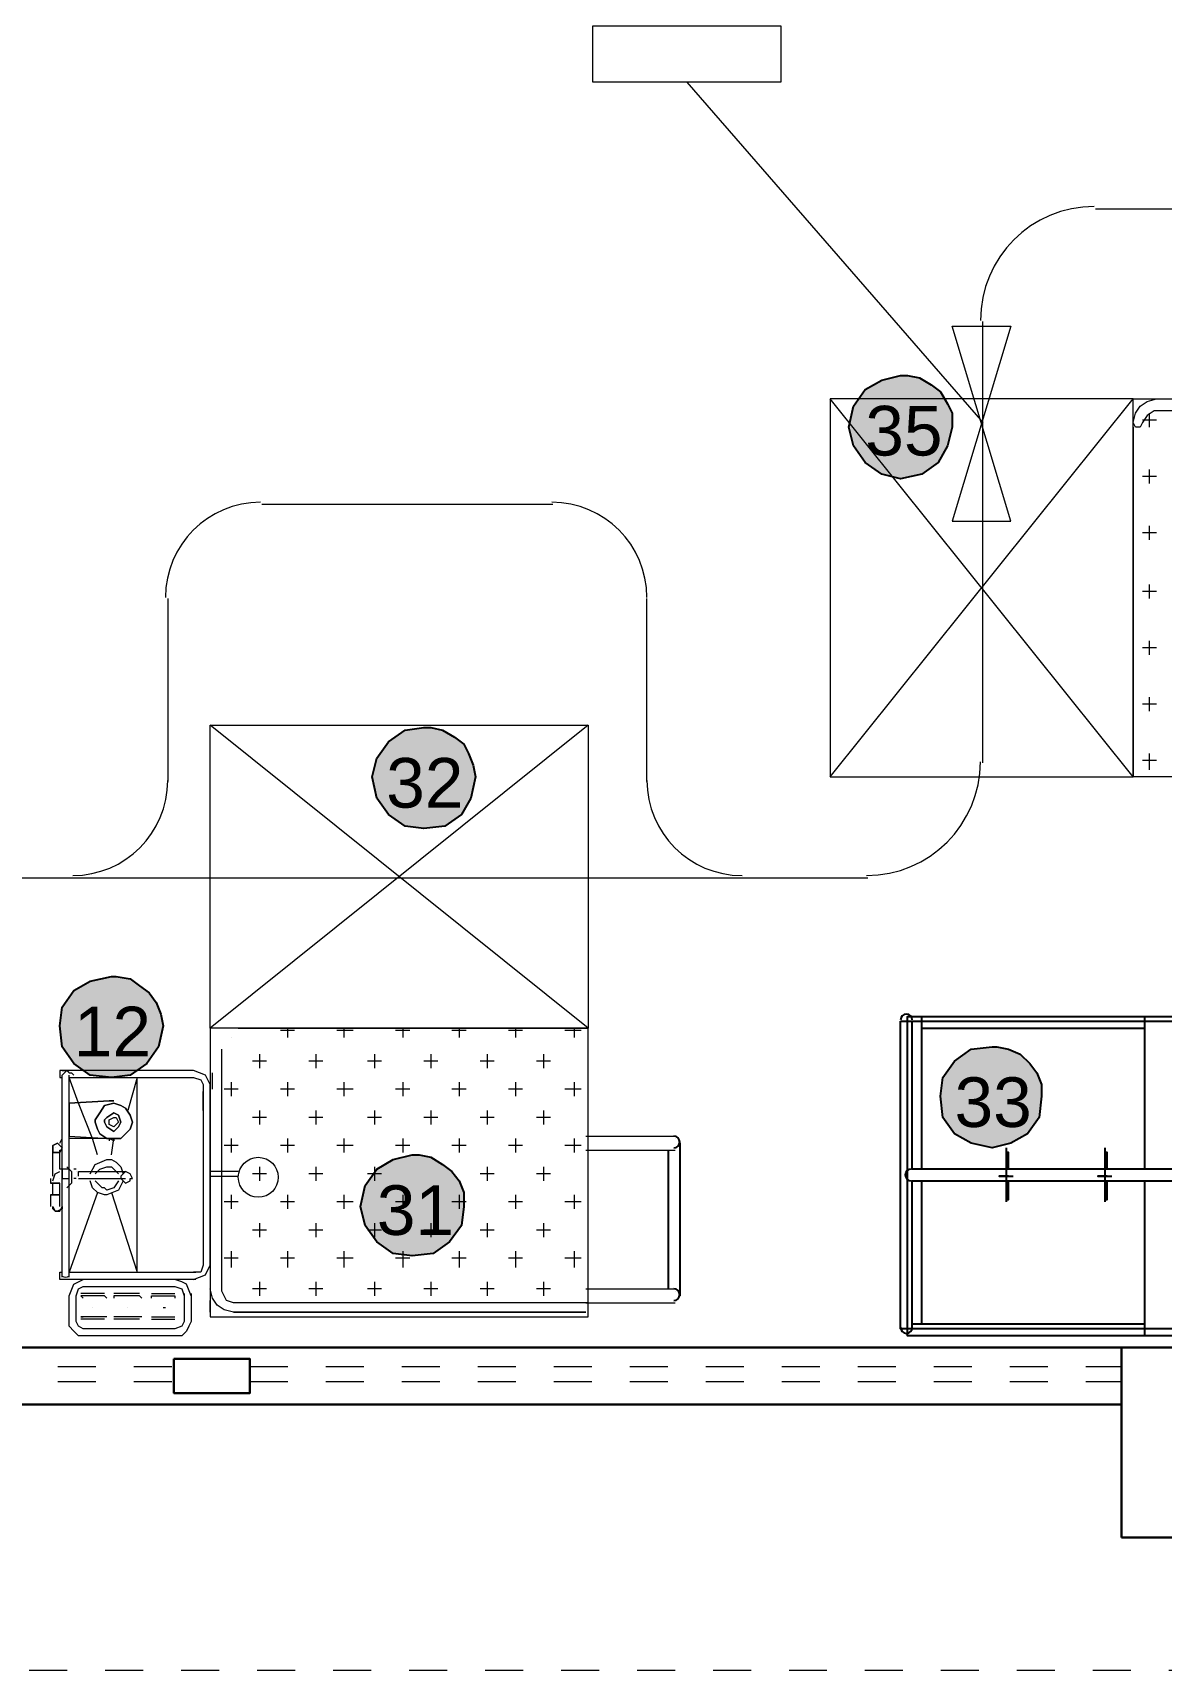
# Model space of a CAD drawing. Header units: millimetres. Extents: x 208330 to 208484, y 9278571 to 9278607.
# Drawn here: x 208416.126 to 208419.097, y 9278572.861 to 9278577.173 of the extents above; entities that cross this region are included whole.
import ezdxf

# ---------------------------------------------------------------- set-up
doc = ezdxf.new("R2010")
doc.units = ezdxf.units.MM
doc.header["$LTSCALE"] = 0.2
doc.header["$MEASUREMENT"] = 0
doc.linetypes.add('Dashed', pattern=[0.75, 0.5, -0.25])
doc.layers.add('A-COTAS', color=7, linetype='Continuous', lineweight=5, true_color=0xc70000)
for name, color, linetype, lineweight in [('A-ESTRUTURA', 164, 'Continuous', 30), ('A-PAREDE', 5, 'Continuous', 30), ('A_PROJEÇÃO', 7, 'Dashed', 9)]:
    doc.layers.add(name, color=color, linetype=linetype, lineweight=lineweight)
for name, color, linetype, true_color in [('PDF_Equip1020', 7, 'Continuous', 0x7a7a7a), ('PDF_EQUIPAMENTOS', 7, 'Continuous', 0x7a7a7a), ('PDF_equipamentos inox', 7, 'Continuous', 0x7a7a7a), ('PDF_EquipInox', 7, 'Continuous', 0x7a7a7a)]:
    doc.layers.add(name, color=color, linetype=linetype, true_color=true_color)
doc.layers.add('PDF_Text', color=7, linetype='Continuous')
doc.styles.add('PDF Arial', font='arial.ttf')

# ---------------------------------------------------------------- blocks, each defined once
blk = doc.blocks.new('PILARETES')
at = {"layer": 'A-ESTRUTURA'}
blk.add_lwpolyline([(-17.525, -9.435), (-17.525, -9.525), (-17.725, -9.525), (-17.725, -9.435)], close=True, dxfattribs=at)
blk = doc.blocks.new('galpao')
at = {"layer": 'A-ESTRUTURA'}
blk.add_lwpolyline([(208299.9626, 9278573.211), (208299.9626, 9278573.711), (208300.1626, 9278573.711), (208300.1626, 9278573.211)], close=True, dxfattribs=at)
at = {"layer": 'A-PAREDE'}
for p, q in [((208299.9626, 9278573.711), (208295.1626, 9278573.711)), ((208299.9626, 9278573.561), (208295.1626, 9278573.561))]:
    blk.add_line(p, q, dxfattribs=at)
at = {"layer": 'A_PROJEÇÃO'}
for p, q in [((208295.1626, 9278573.661), (208297.4686, 9278573.661)), ((208297.6686, 9278573.661), (208299.9626, 9278573.661)), ((208295.1626, 9278573.621), (208297.4686, 9278573.621)), ((208297.6686, 9278573.621), (208299.9626, 9278573.621))]:
    blk.add_line(p, q, dxfattribs=at)
blk.add_lwpolyline([(208305.8626, 9278583.466), (208279.2876, 9278583.466), (208279.2876, 9278572.861), (208305.8626, 9278572.861)], close=True, dxfattribs=at)
at = {"layer": 'A-COTAS', "xscale": -1}
blk.add_blockref('PILARETES', (208279.9436, 9278583.116), dxfattribs=at)
blk = doc.blocks.new('ARQ GALPAO TGOV')
at = {"layer": 'PDF_Text', "true_color": 0xed1f24}
h = blk.add_hatch(color=240, dxfattribs=at)
h.dxf.hatch_style = 1
h.paths.add_polyline_path([(-11.7651, -4.3524), (-11.7713, -4.4081), (-11.8022, -4.4513), (-11.8455, -4.4822), (-11.8949, -4.4884), (-11.9506, -4.4822), (-11.9939, -4.4513), (-12.0248, -4.4081), (-12.031, -4.3524), (-12.0248, -4.303), (-11.9939, -4.2597), (-11.9506, -4.2349), (-11.8949, -4.2226), (-11.8826, -4.2226), (-11.8455, -4.2288), (-11.8207, -4.2473), (-11.796, -4.2659), (-11.7775, -4.2906), (-11.7651, -4.3215)])
h.paths.add_polyline_path([(-9.7789, -1.1994), (-9.7913, -1.255), (-9.816, -1.2983), (-9.8593, -1.323), (-9.9149, -1.3354), (-9.9644, -1.323), (-10.0077, -1.2983), (-10.0386, -1.255), (-10.051, -1.1994), (-10.0386, -1.1499), (-10.0077, -1.1066), (-9.9644, -1.0757), (-9.9149, -1.0696), (-9.8964, -1.0696), (-9.8655, -1.0757), (-9.8346, -1.0943), (-9.8098, -1.1128), (-9.7975, -1.1376), (-9.7851, -1.1685)])
h.paths.add_polyline_path([(-8.847, -3.932), (-8.8594, -3.9815), (-8.8841, -4.0247), (-8.9274, -4.0557), (-8.983, -4.068), (-9.0325, -4.0557), (-9.0758, -4.0247), (-9.1067, -3.9815), (-9.119, -3.932), (-9.1067, -3.8764), (-9.0758, -3.8393), (-9.0325, -3.8084), (-8.983, -3.796), (-8.9645, -3.796), (-8.9336, -3.8084), (-8.9027, -3.8207), (-8.8779, -3.8393), (-8.8594, -3.8702), (-8.847, -3.8949)])
h.paths.add_polyline_path([(-7.7342, -3.0294), (-7.7465, -3.0788), (-7.7775, -3.1221), (-7.8207, -3.153), (-7.8702, -3.1654), (-7.9258, -3.153), (-7.9691, -3.1221), (-7.9938, -3.0788), (-8.0062, -3.0294), (-7.9938, -2.9737), (-7.9691, -2.9366), (-7.9258, -2.9057), (-7.8702, -2.8934), (-7.8516, -2.8934), (-7.8207, -2.9057), (-7.796, -2.9181), (-7.7713, -2.9366), (-7.7527, -2.9676), (-7.7404, -2.9985)])
h.paths.add_polyline_path([(-7.0727, -2.5224), (-7.085, -2.5719), (-7.1098, -2.6152), (-7.153, -2.6461), (-7.2087, -2.6584), (-7.2643, -2.6461), (-7.3014, -2.6152), (-7.3323, -2.5719), (-7.3447, -2.5224), (-7.3323, -2.473), (-7.3014, -2.4297), (-7.2643, -2.3988), (-7.2087, -2.3864), (-7.1901, -2.3864), (-7.1592, -2.3988), (-7.1283, -2.4111), (-7.1098, -2.4359), (-7.0912, -2.4606), (-7.0788, -2.4915)])
h.paths.add_polyline_path([(-6.5224, -1.323), (-6.5286, -1.3725), (-6.5595, -1.4158), (-6.6028, -1.4467), (-6.6584, -1.459), (-6.7079, -1.4467), (-6.7512, -1.4158), (-6.7821, -1.3725), (-6.7945, -1.323), (-6.7821, -1.2674), (-6.7512, -1.2241), (-6.7079, -1.1994), (-6.6584, -1.187), (-6.6399, -1.187), (-6.609, -1.1932), (-6.5781, -1.2118), (-6.5533, -1.2303), (-6.5348, -1.2612), (-6.5224, -1.2859)])
h.paths.add_polyline_path([(-6.2257, -2.102), (-6.238, -2.1577), (-6.2628, -2.2009), (-6.306, -2.2318), (-6.3617, -2.238), (-6.4111, -2.2318), (-6.4544, -2.2009), (-6.4853, -2.1577), (-6.4977, -2.102), (-6.4853, -2.0526), (-6.4544, -2.0093), (-6.4111, -1.9846), (-6.3617, -1.9722), (-6.3431, -1.9722), (-6.3122, -1.9784), (-6.2813, -1.9969), (-6.2566, -2.0155), (-6.238, -2.0402), (-6.2257, -2.0711)])
h.paths.add_polyline_path([(-5.4529, -1.6383), (-5.4591, -1.694), (-5.49, -1.7373), (-5.5332, -1.762), (-5.5889, -1.7743), (-5.6383, -1.762), (-5.6816, -1.7373), (-5.7125, -1.694), (-5.7187, -1.6383), (-5.7125, -1.5889), (-5.6816, -1.5456), (-5.6383, -1.5147), (-5.5889, -1.5023), (-5.5703, -1.5085), (-5.5394, -1.5147), (-5.5085, -1.5271), (-5.4838, -1.5518), (-5.4652, -1.5765), (-5.4529, -1.6074)])
h.paths.add_polyline_path([(-6.1268, -4.1175), (-6.1329, -4.1669), (-6.1639, -4.2102), (-6.2071, -4.2411), (-6.2628, -4.2535), (-6.3122, -4.2411), (-6.3555, -4.2102), (-6.3864, -4.1669), (-6.3988, -4.1175), (-6.3864, -4.068), (-6.3555, -4.0247), (-6.3122, -3.9938), (-6.2628, -3.9815), (-6.2442, -3.9815), (-6.2133, -3.9938), (-6.1824, -4.0062), (-6.1577, -4.0309), (-6.1391, -4.0557), (-6.1268, -4.0866)])
h.paths.add_polyline_path([(-4.0989, -3.6971), (-4.1113, -3.7527), (-4.1422, -3.796), (-4.1855, -3.8207), (-4.2349, -3.8331), (-4.2906, -3.8207), (-4.3339, -3.796), (-4.3648, -3.7527), (-4.371, -3.6971), (-4.3648, -3.6476), (-4.3339, -3.6043), (-4.2906, -3.5734), (-4.2349, -3.5611), (-4.2226, -3.5672), (-4.1855, -3.5734), (-4.1608, -3.5858), (-4.136, -3.6105), (-4.1175, -3.6353), (-4.1051, -3.6662)])
h.paths.add_polyline_path([(-2.949, -2.9305), (-2.9552, -2.9861), (-2.9861, -3.0294), (-3.0294, -3.0603), (-3.085, -3.0665), (-3.1345, -3.0603), (-3.1778, -3.0294), (-3.2087, -2.9861), (-3.221, -2.9305), (-3.2087, -2.881), (-3.1778, -2.8377), (-3.1345, -2.813), (-3.085, -2.8006), (-3.0665, -2.8006), (-3.0356, -2.8068), (-3.0046, -2.8254), (-2.9799, -2.8439), (-2.9614, -2.8686), (-2.949, -2.8995)])
h.paths.add_polyline_path([(-3.1221, -3.8887), (-3.1345, -3.9444), (-3.1592, -3.9876), (-3.2025, -4.0124), (-3.2581, -4.0247), (-3.3076, -4.0124), (-3.3509, -3.9876), (-3.3818, -3.9444), (-3.3941, -3.8887), (-3.3818, -3.8393), (-3.3509, -3.796), (-3.3076, -3.7651), (-3.2581, -3.7589), (-3.2396, -3.7589), (-3.2087, -3.7651), (-3.1778, -3.7774), (-3.153, -3.8022), (-3.1407, -3.8269), (-3.1283, -3.8578)])
h.paths.add_polyline_path([(-1.7682, -2.1453), (-1.7805, -2.1948), (-1.8053, -2.238), (-1.8485, -2.2689), (-1.9042, -2.2813), (-1.9536, -2.2689), (-1.9969, -2.238), (-2.0278, -2.1948), (-2.0402, -2.1453), (-2.0278, -2.0897), (-1.9969, -2.0464), (-1.9536, -2.0216), (-1.9042, -2.0093), (-1.8856, -2.0093), (-1.8547, -2.0216), (-1.8238, -2.034), (-1.7991, -2.0526), (-1.7805, -2.0835), (-1.7743, -2.1082)])
h.paths.add_polyline_path([(-0.5193, -2.8934), (-0.5317, -2.949), (-0.5564, -2.9923), (-0.5997, -3.0232), (-0.6553, -3.0294), (-0.711, -3.0232), (-0.7543, -2.9923), (-0.779, -2.949), (-0.7913, -2.8934), (-0.779, -2.8439), (-0.7543, -2.8006), (-0.711, -2.7759), (-0.6553, -2.7635), (-0.6368, -2.7635), (-0.6059, -2.7697), (-0.575, -2.7883), (-0.5564, -2.8068), (-0.5379, -2.8315), (-0.5255, -2.8625)])
h.paths.add_polyline_path([(0.1175, -2.9243), (0.1051, -2.9799), (0.0742, -3.0232), (0.0309, -3.0479), (-0.0185, -3.0603), (-0.0742, -3.0479), (-0.1175, -3.0232), (-0.1422, -2.9799), (-0.1546, -2.9243), (-0.1422, -2.8748), (-0.1175, -2.8315), (-0.0742, -2.8006), (-0.0185, -2.7944), (0, -2.7944), (0.0309, -2.8006), (0.0556, -2.813), (0.0804, -2.8377), (0.0989, -2.8625), (0.1113, -2.8934)])
h.paths.add_polyline_path([(0.1175, -2.2566), (0.1051, -2.306), (0.0742, -2.3493), (0.0309, -2.3802), (-0.0185, -2.3864), (-0.0742, -2.3802), (-0.1175, -2.3493), (-0.1422, -2.306), (-0.1546, -2.2566), (-0.1422, -2.2009), (-0.1175, -2.1577), (-0.0742, -2.1329), (-0.0185, -2.1206), (0, -2.1206), (0.0309, -2.1267), (0.0556, -2.1453), (0.0804, -2.1638), (0.0989, -2.1886), (0.1113, -2.2195)])
h.paths.add_polyline_path([(0.5688, -1.0696), (0.5564, -1.1252), (0.5317, -1.1685), (0.4884, -1.1932), (0.4328, -1.2056), (0.3771, -1.1932), (0.34, -1.1685), (0.3091, -1.1252), (0.2968, -1.0696), (0.3091, -1.0201), (0.34, -0.9768), (0.3771, -0.9459), (0.4328, -0.9397), (0.4513, -0.9397), (0.4822, -0.9459), (0.5131, -0.9645), (0.5317, -0.983), (0.5502, -1.0077), (0.5626, -1.0386)])
h.paths.add_polyline_path([(1.2798, -1.3849), (1.2736, -1.4343), (1.2427, -1.4776), (1.1994, -1.5085), (1.1437, -1.5209), (1.0943, -1.5085), (1.051, -1.4776), (1.0201, -1.4343), (1.0077, -1.3849), (1.0201, -1.3292), (1.051, -1.2859), (1.0943, -1.2612), (1.1437, -1.2488), (1.1623, -1.2488), (1.1932, -1.255), (1.2241, -1.2736), (1.2488, -1.2921), (1.2674, -1.3169), (1.2798, -1.3478)])
h.paths.add_polyline_path([(1.8547, -1.6507), (1.8485, -1.7063), (1.8176, -1.7496), (1.7743, -1.7743), (1.7187, -1.7867), (1.6692, -1.7743), (1.626, -1.7496), (1.5951, -1.7063), (1.5889, -1.6507), (1.5951, -1.6012), (1.626, -1.558), (1.6692, -1.5271), (1.7187, -1.5147), (1.7373, -1.5209), (1.7682, -1.5271), (1.7991, -1.5394), (1.8238, -1.5641), (1.8424, -1.5889), (1.8547, -1.6198)])
h.paths.add_polyline_path([(2.8563, -2.1886), (2.8439, -2.2442), (2.813, -2.2875), (2.7697, -2.3122), (2.7203, -2.3246), (2.6646, -2.3122), (2.6213, -2.2875), (2.5904, -2.2442), (2.5842, -2.1886), (2.5904, -2.1391), (2.6213, -2.0958), (2.6646, -2.0649), (2.7203, -2.0587), (2.7326, -2.0587), (2.7697, -2.0649), (2.7944, -2.0773), (2.8192, -2.102), (2.8377, -2.1267), (2.8501, -2.1577)])
h.paths.add_polyline_path([(0.8655, -4.0742), (0.8594, -4.1298), (0.8284, -4.1731), (0.7852, -4.204), (0.7357, -4.2102), (0.6801, -4.204), (0.6368, -4.1731), (0.6059, -4.1298), (0.5997, -4.0742), (0.6059, -4.0247), (0.6368, -3.9815), (0.6801, -3.9506), (0.7357, -3.9444), (0.7481, -3.9444), (0.779, -3.9506), (0.8099, -3.9691), (0.8346, -3.9876), (0.8532, -4.0124), (0.8655, -4.0433)])
h.paths.add_polyline_path([(-0.7604, -4.0309), (-0.7728, -4.0804), (-0.7975, -4.1237), (-0.8408, -4.1546), (-0.8964, -4.1608), (-0.9521, -4.1546), (-0.9954, -4.1237), (-1.0201, -4.0804), (-1.0325, -4.0309), (-1.0201, -3.9753), (-0.9954, -3.932), (-0.9521, -3.9073), (-0.8964, -3.8949), (-0.8779, -3.8949), (-0.847, -3.9011), (-0.8161, -3.9196), (-0.7975, -3.9382), (-0.779, -3.9629), (-0.7666, -3.9938)])
h.paths.add_polyline_path([(1.9042, -3.1716), (1.898, -3.2272), (1.8671, -3.2705), (1.8238, -3.2952), (1.7682, -3.3076), (1.7187, -3.2952), (1.6754, -3.2705), (1.6445, -3.2272), (1.6322, -3.1716), (1.6445, -3.1221), (1.6754, -3.0788), (1.7187, -3.0479), (1.7682, -3.0417), (1.7867, -3.0417), (1.8176, -3.0479), (1.8485, -3.0603), (1.8733, -3.085), (1.8918, -3.1097), (1.9042, -3.1407)])
h.paths.add_polyline_path([(2.9366, -3.1901), (2.9243, -3.2396), (2.8934, -3.2829), (2.8501, -3.3138), (2.8006, -3.3199), (2.745, -3.3138), (2.7017, -3.2829), (2.6708, -3.2396), (2.6646, -3.1901), (2.6708, -3.1345), (2.7017, -3.0912), (2.745, -3.0665), (2.8006, -3.0541), (2.813, -3.0541), (2.8501, -3.0603), (2.8748, -3.0788), (2.8995, -3.0974), (2.9181, -3.1221), (2.9305, -3.153)])
h.paths.add_polyline_path([(4.136, -3.2829), (4.1298, -3.3385), (4.0989, -3.3818), (4.0557, -3.4065), (4, -3.4189), (3.9506, -3.4065), (3.9073, -3.3818), (3.8764, -3.3385), (3.864, -3.2829), (3.8764, -3.2334), (3.9073, -3.1901), (3.9506, -3.1592), (4, -3.153), (4.0186, -3.153), (4.0495, -3.1592), (4.0804, -3.1716), (4.1051, -3.1963), (4.1237, -3.221), (4.136, -3.2519)])
h.paths.add_polyline_path([(4.2164, -2.4853), (4.204, -2.541), (4.1793, -2.5842), (4.136, -2.609), (4.0804, -2.6213), (4.0309, -2.609), (3.9876, -2.5842), (3.9567, -2.541), (3.9444, -2.4853), (3.9567, -2.4359), (3.9876, -2.3926), (4.0309, -2.3617), (4.0804, -2.3555), (4.0989, -2.3555), (4.1298, -2.3617), (4.1608, -2.374), (4.1855, -2.3988), (4.204, -2.4235), (4.2102, -2.4544)])
h.paths.add_polyline_path([(3.5054, -3.4127), (3.4931, -3.4621), (3.4621, -3.5054), (3.4189, -3.5363), (3.3694, -3.5425), (3.3138, -3.5363), (3.2705, -3.5054), (3.2458, -3.4621), (3.2334, -3.4127), (3.2458, -3.357), (3.2705, -3.3138), (3.3138, -3.289), (3.3694, -3.2767), (3.388, -3.2767), (3.4189, -3.2829), (3.4436, -3.3014), (3.4683, -3.3199), (3.4869, -3.3447), (3.4992, -3.3756)])
h.paths.add_polyline_path([(4.0557, -3.9815), (4.0495, -4.0371), (4.0186, -4.0804), (3.9753, -4.1113), (3.9258, -4.1175), (3.8702, -4.1113), (3.8269, -4.0804), (3.796, -4.0371), (3.7898, -3.9815), (3.796, -3.932), (3.8269, -3.8887), (3.8702, -3.8578), (3.9258, -3.8516), (3.9382, -3.8516), (3.9691, -3.8578), (4, -3.8764), (4.0247, -3.8949), (4.0433, -3.9196), (4.0557, -3.9506)])
h.paths.add_polyline_path([(4.7172, -3.4807), (4.7048, -3.5363), (4.6739, -3.5796), (4.6306, -3.6105), (4.5812, -3.6167), (4.5255, -3.6105), (4.4822, -3.5796), (4.4513, -3.5363), (4.4451, -3.4807), (4.4513, -3.4312), (4.4822, -3.388), (4.5255, -3.3632), (4.5812, -3.3509), (4.5935, -3.3509), (4.6306, -3.357), (4.6553, -3.3756), (4.6801, -3.3941), (4.6986, -3.4189), (4.711, -3.4498)])
h.paths.add_polyline_path([(5.5085, -3.9567), (5.5023, -4.0062), (5.4714, -4.0495), (5.4281, -4.0804), (5.3725, -4.0866), (5.323, -4.0804), (5.2798, -4.0495), (5.2489, -4.0062), (5.2365, -3.9567), (5.2489, -3.9011), (5.2798, -3.8578), (5.323, -3.8331), (5.3725, -3.8207), (5.3911, -3.8207), (5.422, -3.8269), (5.4529, -3.8455), (5.4776, -3.864), (5.4962, -3.8887), (5.5085, -3.9196)])
h.paths.add_polyline_path([(5.5394, -2.8254), (5.5271, -2.881), (5.5023, -2.9243), (5.4591, -2.9552), (5.4034, -2.9614), (5.354, -2.9552), (5.3107, -2.9243), (5.2798, -2.881), (5.2674, -2.8254), (5.2798, -2.7759), (5.3107, -2.7326), (5.354, -2.7017), (5.4034, -2.6955), (5.422, -2.6955), (5.4529, -2.7017), (5.4838, -2.7203), (5.5085, -2.7388), (5.5209, -2.7635), (5.5332, -2.7944)])
h.paths.add_polyline_path([(7.0294, -3.6662), (7.0232, -3.7218), (6.9923, -3.7651), (6.949, -3.7898), (6.8996, -3.8022), (6.8439, -3.7898), (6.8006, -3.7651), (6.7697, -3.7218), (6.7635, -3.6662), (6.7697, -3.6167), (6.8006, -3.5734), (6.8439, -3.5425), (6.8996, -3.5363), (6.9119, -3.5363), (6.9428, -3.5425), (6.9737, -3.5549), (6.9985, -3.5796), (7.017, -3.6043), (7.0294, -3.6353)])
h.paths.add_polyline_path([(7.7404, -2.3617), (7.728, -2.4111), (7.6971, -2.4544), (7.6538, -2.4853), (7.6044, -2.4977), (7.5487, -2.4853), (7.5054, -2.4544), (7.4807, -2.4111), (7.4683, -2.3617), (7.4807, -2.306), (7.5054, -2.2689), (7.5487, -2.238), (7.6044, -2.2257), (7.6229, -2.2257), (7.6538, -2.238), (7.6785, -2.2504), (7.7033, -2.2751), (7.7218, -2.2999), (7.7342, -2.3308)])
h.paths.add_polyline_path([(6.7945, -1.9042), (6.7821, -1.9536), (6.7574, -1.9969), (6.7141, -2.0278), (6.6584, -2.0402), (6.609, -2.0278), (6.5657, -1.9969), (6.5348, -1.9536), (6.5224, -1.9042), (6.5348, -1.8485), (6.5657, -1.8053), (6.609, -1.7805), (6.6584, -1.7682), (6.677, -1.7682), (6.7079, -1.7743), (6.7388, -1.7929), (6.7635, -1.8114), (6.7821, -1.8424), (6.7945, -1.8671)])
h.paths.add_polyline_path([(8.3833, -1.9289), (8.371, -1.9846), (8.3401, -2.0278), (8.2968, -2.0587), (8.2473, -2.0649), (8.1917, -2.0587), (8.1484, -2.0278), (8.1175, -1.9846), (8.1113, -1.9289), (8.1175, -1.8794), (8.1484, -1.8362), (8.1917, -1.8053), (8.2473, -1.7991), (8.2597, -1.7991), (8.2968, -1.8053), (8.3215, -1.8238), (8.3462, -1.8424), (8.3648, -1.8671), (8.3772, -1.898)])
h.paths.add_polyline_path([(9.6816, -2.1206), (9.6755, -2.1762), (9.6445, -2.2195), (9.6013, -2.2442), (9.5456, -2.2566), (9.4962, -2.2442), (9.4529, -2.2195), (9.422, -2.1762), (9.4096, -2.1206), (9.422, -2.0711), (9.4529, -2.0278), (9.4962, -1.9969), (9.5456, -1.9846), (9.5642, -1.9907), (9.5951, -1.9969), (9.626, -2.0093), (9.6507, -2.034), (9.6693, -2.0587), (9.6816, -2.0897)])
h.paths.add_polyline_path([(-2.4807, -1.5456), (-2.4869, -1.6012), (-2.5178, -1.6445), (-2.5611, -1.6692), (-2.6167, -1.6816), (-2.6662, -1.6692), (-2.7095, -1.6445), (-2.7404, -1.6012), (-2.7527, -1.5456), (-2.7404, -1.4961), (-2.7095, -1.4529), (-2.6662, -1.422), (-2.6167, -1.4096), (-2.5982, -1.4158), (-2.5673, -1.422), (-2.5364, -1.4343), (-2.5116, -1.459), (-2.4931, -1.4838), (-2.4807, -1.5147)])
h.paths.add_polyline_path([(8.6121, 0.136), (8.5997, 0.0804), (8.575, 0.0371), (8.5317, 0.0124), (8.4761, 0), (8.4266, 0.0124), (8.3833, 0.0371), (8.3524, 0.0804), (8.3401, 0.136), (8.3524, 0.1855), (8.3833, 0.2287), (8.4266, 0.2597), (8.4761, 0.2658), (8.4946, 0.2658), (8.5255, 0.2597), (8.5564, 0.2473), (8.5812, 0.2226), (8.5997, 0.1978), (8.6059, 0.1669)])
h.paths.add_polyline_path([(10.9861, 2.3555), (10.9799, 2.2999), (10.949, 2.2566), (10.9058, 2.2318), (10.8501, 2.2195), (10.8007, 2.2318), (10.7574, 2.2566), (10.7265, 2.2999), (10.7141, 2.3555), (10.7265, 2.405), (10.7574, 2.4482), (10.8007, 2.4791), (10.8501, 2.4915), (10.8687, 2.4853), (10.8996, 2.4791), (10.9305, 2.4668), (10.9552, 2.442), (10.9738, 2.4173), (10.9861, 2.3864)])
h.paths.add_polyline_path([(-4.1917, -2.3431), (-4.204, -2.3988), (-4.2288, -2.442), (-4.272, -2.473), (-4.3277, -2.4791), (-4.3833, -2.473), (-4.4204, -2.442), (-4.4513, -2.3988), (-4.4637, -2.3431), (-4.4513, -2.2937), (-4.4204, -2.2504), (-4.3833, -2.2195), (-4.3277, -2.2133), (-4.3091, -2.2133), (-4.2782, -2.2195), (-4.2473, -2.238), (-4.2288, -2.2566), (-4.2102, -2.2813), (-4.1978, -2.3122)])
h.paths.add_polyline_path([(-10.6646, -2.4575), (-10.677, -2.5131), (-10.7079, -2.5564), (-10.7512, -2.5812), (-10.8007, -2.5935), (-10.8563, -2.5812), (-10.8996, -2.5564), (-10.9305, -2.5131), (-10.9367, -2.4575), (-10.9305, -2.408), (-10.8996, -2.3648), (-10.8563, -2.3339), (-10.8007, -2.3215), (-10.7883, -2.3277), (-10.7512, -2.3339), (-10.7265, -2.3462), (-10.7017, -2.371), (-10.6832, -2.3957), (-10.6708, -2.4266)])
h.paths.add_polyline_path([(-9.6816, -2.5688), (-9.694, -2.6182), (-9.7187, -2.6615), (-9.762, -2.6924), (-9.8177, -2.7048), (-9.8733, -2.6924), (-9.9166, -2.6615), (-9.9413, -2.6182), (-9.9537, -2.5688), (-9.9413, -2.5131), (-9.9166, -2.4699), (-9.8733, -2.4451), (-9.8177, -2.4328), (-9.7991, -2.4328), (-9.7682, -2.4451), (-9.7373, -2.4575), (-9.7187, -2.4761), (-9.7002, -2.507), (-9.6878, -2.5317)])
h.paths.add_polyline_path([(-11.6662, -3.0263), (-11.6786, -3.0757), (-11.7095, -3.119), (-11.7527, -3.1499), (-11.8022, -3.1623), (-11.8578, -3.1499), (-11.9011, -3.119), (-11.9258, -3.0757), (-11.9382, -3.0263), (-11.9258, -2.9706), (-11.9011, -2.9335), (-11.8578, -2.9026), (-11.8022, -2.8903), (-11.7837, -2.8903), (-11.7527, -2.9026), (-11.728, -2.915), (-11.7033, -2.9335), (-11.6847, -2.9645), (-11.6724, -2.9954)])
h.paths.add_polyline_path([(-4.6801, -1.626), (-4.6863, -1.6816), (-4.7172, -1.7249), (-4.7604, -1.7496), (-4.8161, -1.762), (-4.8655, -1.7496), (-4.9088, -1.7249), (-4.9397, -1.6816), (-4.9459, -1.626), (-4.9397, -1.5765), (-4.9088, -1.5332), (-4.8655, -1.5023), (-4.8161, -1.49), (-4.7975, -1.4961), (-4.7666, -1.5023), (-4.7357, -1.5147), (-4.711, -1.5394), (-4.6924, -1.5641), (-4.6801, -1.5951)])
h.paths.add_polyline_path([(-8.2411, 0.2226), (-8.2473, 0.1669), (-8.2782, 0.1298), (-8.3215, 0.0989), (-8.3772, 0.0866), (-8.4266, 0.0989), (-8.4699, 0.1298), (-8.5008, 0.1669), (-8.5132, 0.2226), (-8.5008, 0.272), (-8.4699, 0.3153), (-8.4266, 0.3462), (-8.3772, 0.3586), (-8.3586, 0.3524), (-8.3277, 0.3462), (-8.2968, 0.3338), (-8.2721, 0.3091), (-8.2535, 0.2844), (-8.2411, 0.2535)])
at = {"layer": 'PDF_Equip1020', "lineweight": 5}
blk.add_lwpolyline([(5.8486, -0.9954), (5.8486, -0.847), (6.3431, -0.847), (6.3431, -0.9954)], close=True, dxfattribs=at)
blk.add_lwpolyline([(6.0958, -0.9954), (6.8748, -1.8918)], dxfattribs=at)
at = {"layer": 'PDF_EQUIPAMENTOS', "lineweight": 5}
for points in [[(7.1716, -1.3292), (9.7744, -1.3292)], [(6.8748, -2.7883), (6.8748, -1.626)], [(7.2705, -1.83), (6.473, -1.83)], [(6.473, -2.8254), (7.2705, -1.83), (6.473, -1.83), (6.473, -2.8254), (7.2705, -2.8254), (6.473, -1.83)], [(7.2705, -1.8733), (7.2705, -1.83), (8.0309, -1.83), (8.0309, -2.8192)], [(8.0309, -1.83), (8.0309, -2.8254), (7.2705, -2.8254)], [(7.2705, -1.9042), (7.2705, -2.8254), (7.2705, -1.83), (7.3076, -1.83)], [(7.9938, -2.8254), (7.9938, -1.8918), (7.9877, -1.8733), (7.9691, -1.8609), (7.3261, -1.8609), (7.3076, -1.8733), (7.2952, -1.8918), (7.289, -1.9042), (7.2829, -1.9042), (7.2767, -1.9042), (7.2705, -1.8918), (7.2767, -1.8671), (7.289, -1.8485), (7.3076, -1.8362), (7.3323, -1.83)], [(7.2705, -2.7883), (7.2705, -1.8547)], [(7.3323, -1.8856), (7.2952, -1.8856)], [(7.3138, -1.9042), (7.3138, -1.8671)], [(7.3138, -2.0526), (7.3138, -2.0155)], [(7.3323, -2.034), (7.2952, -2.034)], [(5.7434, -2.1082), (4.9768, -2.1082)], [(7.3323, -2.1824), (7.2952, -2.1824)], [(7.3138, -2.2009), (7.3138, -2.1638)], [(7.3138, -2.3555), (7.3138, -2.3184)], [(4.7295, -2.3555), (4.7295, -2.8377)], [(5.9907, -2.8377), (5.9907, -2.3555)], [(7.3323, -2.3369), (7.2952, -2.3369)], [(7.3323, -2.4853), (7.2952, -2.4853)], [(7.3138, -2.5039), (7.3138, -2.4668)], [(7.3138, -2.6522), (7.3138, -2.6152)], [(7.3323, -2.6337), (7.2952, -2.6337)], [(5.8362, -2.6893), (4.8408, -3.4869), (4.8408, -2.6893), (5.8362, -2.6893), (5.8362, -3.4869), (4.8408, -2.6893)], [(7.3323, -2.7821), (7.2952, -2.7821)], [(7.3138, -2.8068), (7.3138, -2.7635)], [(-6.541, -3.0912), (6.5719, -3.0912)], [(4.8408, -3.4869), (4.8408, -4.2473), (5.83, -4.2473)], [(4.8408, -4.2473), (5.8362, -4.2473), (5.8362, -3.4869)], [(4.915, -3.4869), (5.8362, -3.4869), (4.8408, -3.4869), (4.8408, -3.524)], [(5.0448, -3.4869), (5.0448, -3.5116)], [(5.1932, -3.4869), (5.1932, -3.5116)], [(5.3478, -3.4869), (5.3478, -3.5116)], [(5.4962, -3.4869), (5.4962, -3.5116)], [(5.6445, -3.4869), (5.6445, -3.5116)], [(5.7991, -3.4869), (5.7991, -3.5116)], [(4.8965, -3.5116), (4.8965, -3.5116)], [(5.0634, -3.4931), (5.0263, -3.4931)], [(5.2179, -3.4931), (5.1747, -3.4931)], [(5.3663, -3.4931), (5.3292, -3.4931)], [(5.5147, -3.4931), (5.4776, -3.4931)], [(5.6631, -3.4931), (5.626, -3.4931)], [(5.8176, -3.4931), (5.7744, -3.4931)], [(5.8362, -4.2102), (4.9026, -4.2102), (4.8841, -4.204), (4.8717, -4.1793), (4.8717, -3.5425)], [(4.9892, -3.5734), (4.9521, -3.5734)], [(4.9706, -3.5549), (4.9706, -3.592)], [(5.1376, -3.5734), (5.1005, -3.5734)], [(5.119, -3.5549), (5.119, -3.592)], [(5.2921, -3.5734), (5.255, -3.5734)], [(5.2736, -3.5549), (5.2736, -3.592)], [(5.4405, -3.5734), (5.4034, -3.5734)], [(5.422, -3.5549), (5.422, -3.592)], [(5.5889, -3.5734), (5.5518, -3.5734)], [(5.5703, -3.5549), (5.5703, -3.592)], [(5.7373, -3.5734), (5.7002, -3.5734)], [(5.7187, -3.5549), (5.7187, -3.592)], [(4.7975, -4.1484), (4.8285, -4.136), (4.8408, -4.1113), (4.8408, -3.6353), (4.8285, -3.6105), (4.7975, -3.5982), (4.4451, -3.5982), (4.4451, -3.6167), (4.4513, -3.6167)], [(4.847, -3.6476), (4.847, -3.6043)], [(4.915, -3.6476), (4.8779, -3.6476)], [(4.8965, -3.6291), (4.8965, -3.6662)], [(5.0634, -3.6476), (5.0263, -3.6476)], [(5.0448, -3.6291), (5.0448, -3.6662)], [(5.2179, -3.6476), (5.1747, -3.6476)], [(5.1932, -3.6291), (5.1932, -3.6662)], [(5.3663, -3.6476), (5.3292, -3.6476)], [(5.3478, -3.6291), (5.3478, -3.6662)], [(5.5147, -3.6476), (5.4776, -3.6476)], [(5.4962, -3.6291), (5.4962, -3.6662)], [(5.6631, -3.6476), (5.626, -3.6476)], [(5.6445, -3.6291), (5.6445, -3.6662)], [(5.8176, -3.6476), (5.7744, -3.6476)], [(5.7991, -3.6291), (5.7991, -3.6662)], [(4.9706, -3.7033), (4.9706, -3.7404)], [(5.119, -3.7033), (5.119, -3.7404)], [(5.2736, -3.7033), (5.2736, -3.7404)], [(5.422, -3.7033), (5.422, -3.7404)], [(5.5703, -3.7033), (5.5703, -3.7404)], [(5.7187, -3.7033), (5.7187, -3.7404)], [(4.9892, -3.7218), (4.9521, -3.7218)], [(5.1376, -3.7218), (5.1005, -3.7218)], [(5.2921, -3.7218), (5.255, -3.7218)], [(5.4405, -3.7218), (5.4034, -3.7218)], [(5.5889, -3.7218), (5.5518, -3.7218)], [(5.7373, -3.7218), (5.7002, -3.7218)], [(4.8965, -3.7774), (4.8965, -3.8145)], [(5.0448, -3.7774), (5.0448, -3.8145)], [(5.1932, -3.7774), (5.1932, -3.8145)], [(5.3478, -3.7774), (5.3478, -3.8145)], [(5.4962, -3.7774), (5.4962, -3.8145)], [(5.6445, -3.7774), (5.6445, -3.8145)], [(5.7991, -3.7774), (5.7991, -3.8145)], [(5.83, -3.7713), (6.0649, -3.7713)], [(4.915, -3.796), (4.8779, -3.796)], [(5.0634, -3.796), (5.0263, -3.796)], [(5.2179, -3.796), (5.1747, -3.796)], [(5.3663, -3.796), (5.3292, -3.796)], [(5.5147, -3.796), (5.4776, -3.796)], [(5.6631, -3.796), (5.626, -3.796)], [(5.8176, -3.796), (5.7744, -3.796)], [(5.83, -3.8084), (6.0649, -3.8084)], [(4.915, -3.864), (4.8408, -3.864), (4.8408, -3.8764), (4.915, -3.8764)], [(4.9892, -3.8702), (4.9521, -3.8702)], [(4.9706, -3.8516), (4.9706, -3.8887)], [(5.1376, -3.8702), (5.1005, -3.8702)], [(5.119, -3.8516), (5.119, -3.8887)], [(5.2921, -3.8702), (5.255, -3.8702)], [(5.2736, -3.8516), (5.2736, -3.8887)], [(5.5889, -3.8702), (5.5518, -3.8702)], [(5.5703, -3.8516), (5.5703, -3.8887)], [(5.7373, -3.8702), (5.7002, -3.8702)], [(5.7187, -3.8516), (5.7187, -3.8887)], [(4.915, -3.9444), (4.8779, -3.9444)], [(4.8965, -3.9258), (4.8965, -3.9629)], [(5.0634, -3.9444), (5.0263, -3.9444)], [(5.0448, -3.9258), (5.0448, -3.9629)], [(5.2179, -3.9444), (5.1747, -3.9444)], [(5.1932, -3.9258), (5.1932, -3.9629)], [(5.3663, -3.9444), (5.3292, -3.9444)], [(5.3478, -3.9258), (5.3478, -3.9629)], [(5.5147, -3.9444), (5.4776, -3.9444)], [(5.4962, -3.9258), (5.4962, -3.9629)], [(5.6631, -3.9444), (5.626, -3.9444)], [(5.6445, -3.9258), (5.6445, -3.9629)], [(5.8176, -3.9444), (5.7744, -3.9444)], [(5.7991, -3.9258), (5.7991, -3.9629)], [(4.9706, -4), (4.9706, -4.0371)], [(5.119, -4), (5.119, -4.0371)], [(5.2736, -4), (5.2736, -4.0371)], [(5.422, -4), (5.422, -4.0371)], [(5.5703, -4), (5.5703, -4.0371)], [(5.7187, -4), (5.7187, -4.0371)], [(4.8223, -4.0495), (4.8223, -4.0989)], [(4.9892, -4.0186), (4.9521, -4.0186)], [(5.1376, -4.0186), (5.1005, -4.0186)], [(5.2921, -4.0186), (5.255, -4.0186)], [(5.4405, -4.0186), (5.4034, -4.0186)], [(5.5889, -4.0186), (5.5518, -4.0186)], [(5.7373, -4.0186), (5.7002, -4.0186)], [(4.915, -4.0927), (4.8779, -4.0927)], [(4.8965, -4.0742), (4.8965, -4.1175)], [(5.0634, -4.0927), (5.0263, -4.0927)], [(5.0448, -4.0742), (5.0448, -4.1175)], [(5.2179, -4.0927), (5.1747, -4.0927)], [(5.1932, -4.0742), (5.1932, -4.1175)], [(5.3663, -4.0927), (5.3292, -4.0927)], [(5.3478, -4.0742), (5.3478, -4.1175)], [(5.5147, -4.0927), (5.4776, -4.0927)], [(5.4962, -4.0742), (5.4962, -4.1175)], [(5.6631, -4.0927), (5.626, -4.0927)], [(5.6445, -4.0742), (5.6445, -4.1175)], [(5.8176, -4.0927), (5.7744, -4.0927)], [(5.7991, -4.0742), (5.7991, -4.1175)], [(4.9026, -4.2349), (4.8779, -4.2288), (4.8594, -4.2164), (4.847, -4.1978), (4.8408, -4.1731)], [(4.9892, -4.1731), (4.9521, -4.1731)], [(4.9706, -4.1546), (4.9706, -4.1917)], [(5.1376, -4.1731), (5.1005, -4.1731)], [(5.119, -4.1546), (5.119, -4.1917)], [(5.2921, -4.1731), (5.255, -4.1731)], [(5.2736, -4.1546), (5.2736, -4.1917)], [(5.4405, -4.1731), (5.4034, -4.1731)], [(5.422, -4.1546), (5.422, -4.1917)], [(5.5889, -4.1731), (5.5518, -4.1731)], [(5.5703, -4.1546), (5.5703, -4.1917)], [(5.7373, -4.1731), (5.7002, -4.1731)], [(5.7187, -4.1546), (5.7187, -4.1917)], [(5.83, -4.1731), (6.0649, -4.1731)], [(4.8408, -4.2349), (4.8408, -4.204)], [(5.83, -4.2102), (6.0649, -4.2102)], [(4.9026, -4.2349), (5.83, -4.2349), (4.9026, -4.2349)]]:
    blk.add_lwpolyline(points, dxfattribs=at)
blk.add_lwpolyline([(6.949, -2.1515), (6.7945, -1.6383), (6.949, -1.6383), (6.7945, -2.1515)], close=True, dxfattribs=at)
blk.add_circle((4.9676, -3.8795), 0.0526, dxfattribs=at)
for centre, radius, start, end in [((7.1685, -1.6229), 0.2998, 90, 180), ((4.9737, -2.3524), 0.2504, 90, 180), ((5.7404, -2.3524), 0.2504, 0, 90), ((6.5688, -2.7852), 0.2998, 270, 360), ((4.4791, -2.8346), 0.2504, 270, 360), ((6.2411, -2.8346), 0.2504, 180, 270)]:
    blk.add_arc(centre, radius, start, end, dxfattribs=at)
at = {"layer": 'PDF_equipamentos inox', "lineweight": 25}
for points in [[(6.6584, -3.4683), (6.6584, -3.4683)], [(7.9691, -3.4683), (7.9691, -3.8578), (6.6894, -3.8578), (6.6894, -3.4683)], [(6.7141, -3.456), (6.7141, -3.456)], [(6.7141, -3.8578), (6.7141, -3.456)], [(6.7141, -3.4869), (7.3014, -3.4869)], [(7.3014, -3.456), (7.3014, -3.456)], [(7.3014, -3.8578), (7.3014, -3.456)], [(6.0649, -3.7774), (6.0649, -3.7774)], [(6.0773, -3.7898), (6.0773, -4.1917)], [(6.0464, -3.8084), (6.0464, -4.1731)], [(6.9367, -3.8022), (6.9367, -3.9444)], [(6.9428, -3.8578), (6.9428, -3.8145), (6.9367, -3.8145), (6.9367, -3.8578)], [(7.1963, -3.8022), (7.1963, -3.9444)], [(7.2025, -3.8578), (7.2025, -3.8145), (7.1963, -3.8145), (7.1963, -3.8578)], [(6.9428, -3.8764), (6.9181, -3.8764), (6.9552, -3.8764)], [(7.2025, -3.8764), (7.1778, -3.8764), (7.2149, -3.8764)], [(6.6894, -4.2782), (6.6894, -3.8887), (7.9691, -3.8887), (7.9691, -4.2782)], [(6.7141, -4.2659), (6.7141, -3.8887)], [(6.9367, -3.8887), (6.9367, -3.9382), (6.9428, -3.9382), (6.9428, -3.8887)], [(7.1963, -3.8887), (7.1963, -3.9382), (7.2025, -3.9382), (7.2025, -3.8887)], [(7.3014, -4.2968), (7.3014, -3.8887)], [(6.0649, -4.1793), (6.0649, -4.1793)], [(7.3014, -4.2659), (6.6894, -4.2659)]]:
    blk.add_lwpolyline(points, dxfattribs=at)
for points in [[(6.6584, -3.4683), (8, -3.4683), (8, -4.2782), (6.6584, -4.2782)], [(7.9815, -3.456), (7.9815, -4.2968), (6.677, -4.2968), (6.677, -3.456)]]:
    blk.add_lwpolyline(points, close=True, dxfattribs=at)
for centre, start, end in [((6.6739, -3.4652), 0.0001, 179.9999), ((6.0618, -3.7867), 270.0001, 89.9999), ((6.6863, -3.8733), 90.0001, 269.9999), ((6.0618, -4.1886), 270.0001, 89.9999), ((6.6739, -4.2751), 180.0001, 359.9999)]:
    blk.add_arc(centre, 0.0155, start, end, dxfattribs=at)
at = {"layer": 'PDF_EquipInox', "lineweight": 0}
for points in [[(4.4513, -3.5982), (4.4699, -3.5982)], [(4.4513, -4.1422), (4.4513, -3.6105), (4.4575, -3.6043), (4.4637, -3.5982), (4.4699, -3.6043), (4.4761, -3.6043), (4.4822, -3.6105)], [(4.4699, -4.1422), (4.4699, -3.6105)], [(4.5441, -3.8207), (4.5317, -3.7774), (4.4946, -3.6847), (4.4699, -3.6167), (4.7975, -3.6167), (4.8161, -3.6229), (4.8223, -3.6353), (4.8223, -4.1113), (4.8161, -4.1298), (4.7975, -4.1298)], [(4.5812, -3.9196), (4.6492, -4.1298), (4.6492, -3.6167), (4.6244, -3.7033)], [(4.8223, -3.7033), (4.8223, -3.6538)], [(4.4699, -3.6847), (4.575, -3.6785), (4.4699, -3.6847)], [(4.4699, -3.6847), (4.4699, -3.6909)], [(4.4699, -3.7713), (4.4699, -3.6847), (4.4699, -3.7713)], [(4.4699, -3.7033), (4.4699, -3.7033)], [(4.575, -3.6785), (4.575, -3.6785)], [(4.5873, -3.6785), (4.575, -3.6785), (4.5873, -3.6785)], [(4.5873, -3.6785), (4.5873, -3.6785)], [(4.4451, -3.7898), (4.4513, -3.7774)], [(4.4699, -3.7651), (4.4699, -3.7651)], [(4.4699, -3.7713), (4.4699, -3.7713)], [(4.4699, -3.7713), (4.575, -3.7774), (4.4699, -3.7774)], [(4.575, -3.7774), (4.575, -3.7836)], [(4.5812, -3.8207), (4.5873, -3.7774), (4.5873, -3.7836), (4.575, -3.7774), (4.5873, -3.7774)], [(4.4266, -3.8764), (4.4266, -3.8084)], [(4.4328, -3.8022), (4.4328, -3.8022)], [(4.4699, -3.8578), (4.4513, -3.8578), (4.4451, -3.8578), (4.4451, -3.8084), (4.4513, -3.8084)], [(4.5255, -3.8702), (4.5379, -3.8455), (4.5688, -3.8331), (4.5812, -3.8331), (4.5935, -3.8393), (4.6059, -3.8516), (4.6121, -3.8702)], [(4.4266, -3.8887), (4.4328, -3.8702), (4.4451, -3.864)], [(4.4513, -3.8825), (4.4513, -3.8578), (4.4513, -3.8825)], [(4.4637, -3.8516), (4.4761, -3.864), (4.4761, -3.8764), (4.4761, -3.8949), (4.4637, -3.9073)], [(4.4699, -3.9011), (4.4699, -3.8393)], [(4.4884, -3.8578), (4.4822, -3.8578)], [(4.4884, -3.864), (4.4884, -3.864)], [(4.4884, -3.8764), (4.4884, -3.8764)], [(4.4946, -3.8764), (4.4946, -3.864), (4.6183, -3.864), (4.6121, -3.8702), (4.6059, -3.8764), (4.6059, -3.8825), (4.6121, -3.8887), (4.6183, -3.8949), (4.6306, -3.8887), (4.6306, -3.8825), (4.6368, -3.8825), (4.6306, -3.8702), (4.6183, -3.864)], [(4.5379, -3.8702), (4.5502, -3.8578), (4.5688, -3.8516), (4.575, -3.8516), (4.5812, -3.8516), (4.5997, -3.8702)], [(4.4204, -3.8825), (4.4204, -3.8949)], [(4.4451, -3.9567), (4.4451, -3.932), (4.4451, -3.9258), (4.4204, -3.9258), (4.4451, -3.9258), (4.4451, -3.8949)], [(4.4451, -3.8949), (4.4204, -3.8949), (4.4451, -3.8949)], [(4.4266, -3.9258), (4.4266, -3.8949)], [(4.4451, -3.8825), (4.4451, -3.8825)], [(4.4451, -3.8949), (4.4451, -3.8949)], [(4.4513, -3.8825), (4.4699, -3.8825)], [(4.4513, -3.8825), (4.4513, -3.8825)], [(4.4513, -3.8825), (4.4513, -3.8825)], [(4.4513, -3.8825), (4.4513, -3.8825)], [(4.4513, -3.8949), (4.4513, -3.8949)], [(4.5441, -3.9196), (4.4699, -4.1298), (4.8037, -4.1298)], [(4.4884, -3.8825), (4.4822, -3.8825)], [(4.4946, -3.8825), (4.6183, -3.8825)], [(4.6121, -3.8887), (4.5997, -3.9135), (4.5688, -3.9258), (4.5626, -3.9258), (4.5441, -3.9196), (4.5317, -3.9073), (4.5255, -3.8887)], [(4.5997, -3.8887), (4.5873, -3.9073), (4.5688, -3.9135), (4.5626, -3.9073), (4.5564, -3.9073), (4.5379, -3.8887)], [(4.4204, -3.9258), (4.4204, -3.9444), (4.4204, -3.9567)], [(4.8037, -4.1484), (4.4451, -4.1484), (4.4451, -4.1298), (4.4513, -4.1298)], [(4.7914, -4.1855), (4.7914, -4.2597), (4.7852, -4.272), (4.779, -4.2844), (4.7666, -4.2968), (4.7481, -4.2968), (4.507, -4.2968), (4.4946, -4.2968), (4.4822, -4.2844), (4.4699, -4.272), (4.4699, -4.2597), (4.4699, -4.1917), (4.4822, -4.1608), (4.4946, -4.1546), (4.507, -4.1484)], [(4.7728, -4.1855), (4.7728, -4.2597), (4.7666, -4.272), (4.7481, -4.2782), (4.507, -4.2782), (4.4946, -4.272), (4.4884, -4.2597), (4.4884, -4.1917), (4.4946, -4.1731), (4.507, -4.1669), (4.7481, -4.1669), (4.7666, -4.1731), (4.7728, -4.1917)], [(4.7914, -4.1917), (4.779, -4.1608), (4.7666, -4.1546), (4.7481, -4.1484), (4.5008, -4.1484)], [(4.5626, -4.1855), (4.5008, -4.1855)], [(4.5688, -4.1978), (4.5626, -4.1917), (4.5008, -4.1917), (4.507, -4.1978)], [(4.5317, -4.2226), (4.5317, -4.2226)], [(4.6553, -4.1855), (4.5873, -4.1855)], [(4.6615, -4.1978), (4.6553, -4.1917), (4.5873, -4.1917), (4.5873, -4.1978)], [(4.6244, -4.2226), (4.6244, -4.2226)], [(4.6863, -4.1855), (4.7481, -4.1855)], [(4.6863, -4.1978), (4.6863, -4.1917), (4.7481, -4.1917), (4.7481, -4.1978)], [(4.7172, -4.2226), (4.7234, -4.2226)], [(4.5688, -4.2473), (4.5626, -4.2473), (4.5008, -4.2473), (4.507, -4.2473)], [(4.5626, -4.2535), (4.5008, -4.2535)], [(4.6615, -4.2473), (4.6553, -4.2473), (4.5873, -4.2473)], [(4.5873, -4.2473), (4.5873, -4.2473)], [(4.6553, -4.2535), (4.5873, -4.2535)], [(4.6863, -4.2473), (4.7481, -4.2473)], [(4.6863, -4.2473), (4.6863, -4.2473)], [(4.6863, -4.2535), (4.7481, -4.2535)]]:
    blk.add_lwpolyline(points, dxfattribs=at)
for points in [[(4.5873, -3.6847), (4.5626, -3.6909), (4.5502, -3.7094), (4.5379, -3.728), (4.5379, -3.7342), (4.5441, -3.7527), (4.5502, -3.7651), (4.5688, -3.7774), (4.5873, -3.7774), (4.6059, -3.7774), (4.6183, -3.7651), (4.6306, -3.7527), (4.6368, -3.7342), (4.6306, -3.7156), (4.6183, -3.6971), (4.6059, -3.6909), (4.5873, -3.6847), (4.6059, -3.6909), (4.6183, -3.6971), (4.6306, -3.7156), (4.6368, -3.7342), (4.6306, -3.7527), (4.6183, -3.7651), (4.6059, -3.7774), (4.5873, -3.7774), (4.5688, -3.7774), (4.5502, -3.7651), (4.5441, -3.7527), (4.5379, -3.7342), (4.5379, -3.728), (4.5502, -3.7094), (4.5626, -3.6909)], [(4.5873, -3.7094), (4.5688, -3.7218), (4.5626, -3.728), (4.5626, -3.7342), (4.5688, -3.7465), (4.5873, -3.7589), (4.5997, -3.7465), (4.6059, -3.7342), (4.5997, -3.7156), (4.5873, -3.7094), (4.5997, -3.7156), (4.6059, -3.7342), (4.5997, -3.7465), (4.5873, -3.7589), (4.5688, -3.7465), (4.5626, -3.7342), (4.5626, -3.728), (4.5688, -3.7218)], [(4.5873, -3.7218), (4.5935, -3.7218), (4.5997, -3.7342), (4.5935, -3.7404), (4.5873, -3.7465), (4.575, -3.7404), (4.575, -3.7342), (4.575, -3.728)], [(4.439, -3.7898), (4.4266, -3.796), (4.4266, -3.8022), (4.4266, -3.8145), (4.439, -3.8145), (4.4451, -3.8145), (4.4513, -3.8022), (4.4451, -3.796), (4.439, -3.7898), (4.4451, -3.796), (4.4513, -3.8022), (4.4451, -3.8145), (4.439, -3.8145), (4.4266, -3.8145), (4.4266, -3.8022), (4.4266, -3.796)], [(4.439, -3.7898), (4.4451, -3.796), (4.4513, -3.8022), (4.4451, -3.8145), (4.439, -3.8145), (4.4266, -3.8145), (4.4266, -3.8022), (4.4266, -3.796)], [(4.4266, -3.9567), (4.4328, -3.9691), (4.439, -3.9691), (4.4451, -3.9691), (4.4513, -3.9567), (4.4513, -3.9629), (4.439, -3.9691), (4.4328, -3.9691), (4.4266, -3.9629)]]:
    blk.add_lwpolyline(points, close=True, dxfattribs=at)
blk.add_arc((4.4606, -4.1268), 0.0155, 235.6567, 304.3433, dxfattribs=at)
at = {"layer": 'PDF_Text'}
for points in [[(6.7945, -1.9042), (6.7821, -1.9536), (6.7574, -1.9969), (6.7141, -2.0278), (6.6584, -2.0402), (6.609, -2.0278), (6.5657, -1.9969), (6.5348, -1.9536), (6.5224, -1.9042), (6.5348, -1.8485), (6.5657, -1.8053), (6.609, -1.7805), (6.6584, -1.7682), (6.677, -1.7682), (6.7079, -1.7743), (6.7388, -1.7929), (6.7635, -1.8114), (6.7821, -1.8424), (6.7945, -1.8671)], [(5.5394, -2.8254), (5.5271, -2.881), (5.5023, -2.9243), (5.4591, -2.9552), (5.4034, -2.9614), (5.354, -2.9552), (5.3107, -2.9243), (5.2798, -2.881), (5.2674, -2.8254), (5.2798, -2.7759), (5.3107, -2.7326), (5.354, -2.7017), (5.4034, -2.6955), (5.422, -2.6955), (5.4529, -2.7017), (5.4838, -2.7203), (5.5085, -2.7388), (5.5209, -2.7635), (5.5332, -2.7944)], [(4.7172, -3.4807), (4.7048, -3.5363), (4.6739, -3.5796), (4.6306, -3.6105), (4.5812, -3.6167), (4.5255, -3.6105), (4.4822, -3.5796), (4.4513, -3.5363), (4.4451, -3.4807), (4.4513, -3.4312), (4.4822, -3.388), (4.5255, -3.3632), (4.5812, -3.3509), (4.5935, -3.3509), (4.6306, -3.357), (4.6553, -3.3756), (4.6801, -3.3941), (4.6986, -3.4189), (4.711, -3.4498)], [(7.0294, -3.6662), (7.0232, -3.7218), (6.9923, -3.7651), (6.949, -3.7898), (6.8996, -3.8022), (6.8439, -3.7898), (6.8006, -3.7651), (6.7697, -3.7218), (6.7635, -3.6662), (6.7697, -3.6167), (6.8006, -3.5734), (6.8439, -3.5425), (6.8996, -3.5363), (6.9119, -3.5363), (6.9428, -3.5425), (6.9737, -3.5549), (6.9985, -3.5796), (7.017, -3.6043), (7.0294, -3.6353)], [(5.5085, -3.9567), (5.5023, -4.0062), (5.4714, -4.0495), (5.4281, -4.0804), (5.3725, -4.0866), (5.323, -4.0804), (5.2798, -4.0495), (5.2489, -4.0062), (5.2365, -3.9567), (5.2489, -3.9011), (5.2798, -3.8578), (5.323, -3.8331), (5.3725, -3.8207), (5.3911, -3.8207), (5.422, -3.8269), (5.4529, -3.8455), (5.4776, -3.864), (5.4962, -3.8887), (5.5085, -3.9196)]]:
    blk.add_lwpolyline(points, close=True, dxfattribs=at)
at = {"layer": 'A-PAREDE', "color": 6}
blk.add_blockref('galpao', (-208292.7228, -9278578.0387), dxfattribs=at)
at = {"layer": 'PDF_Text', "char_height": 0.1308, "attachment_point": 7, "style": 'PDF Arial'}
for s, insert in [('35', (6.5657, -1.9807)), ('32', (5.3045, -2.908)), ('12', (4.4822, -3.5611)), ('33', (6.8006, -3.7489)), ('31', (5.2798, -4.0332))]:
    blk.add_mtext(s, dxfattribs=dict(at, insert=insert))

msp = doc.modelspace()

# ---------------------------------------------------------------- block references
at = {"color": 6}
msp.add_blockref('ARQ GALPAO TGOV', (208411.7521, 9278578.0387), dxfattribs=at)

doc.saveas('drawing.dxf')
